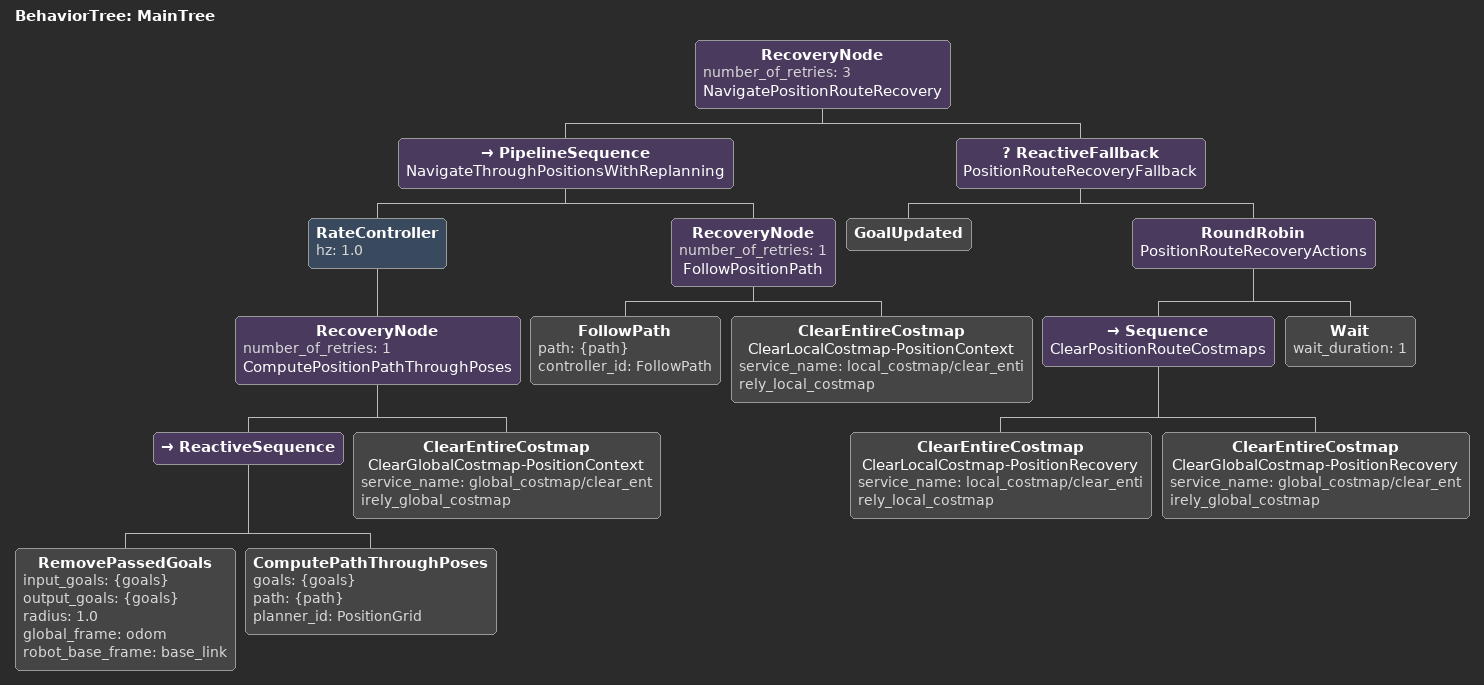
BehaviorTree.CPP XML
<root main_tree_to_execute="MainTree">
  <BehaviorTree ID="MainTree">
    <RecoveryNode number_of_retries="3" name="NavigatePositionRouteRecovery">
      <PipelineSequence name="NavigateThroughPositionsWithReplanning">
        <RateController hz="1.0">
          <RecoveryNode number_of_retries="1" name="ComputePositionPathThroughPoses">
            <ReactiveSequence>
              <RemovePassedGoals input_goals="{goals}" output_goals="{goals}"
                radius="1.0" global_frame="odom" robot_base_frame="base_link"/>
              <ComputePathThroughPoses goals="{goals}" path="{path}"
                planner_id="PositionGrid"/>
            </ReactiveSequence>
            <ClearEntireCostmap name="ClearGlobalCostmap-PositionContext"
              service_name="global_costmap/clear_entirely_global_costmap"/>
          </RecoveryNode>
        </RateController>
        <RecoveryNode number_of_retries="1" name="FollowPositionPath">
          <FollowPath path="{path}" controller_id="FollowPath"/>
          <ClearEntireCostmap name="ClearLocalCostmap-PositionContext"
            service_name="local_costmap/clear_entirely_local_costmap"/>
        </RecoveryNode>
      </PipelineSequence>
      <ReactiveFallback name="PositionRouteRecoveryFallback">
        <GoalUpdated/>
        <RoundRobin name="PositionRouteRecoveryActions">
          <Sequence name="ClearPositionRouteCostmaps">
            <ClearEntireCostmap name="ClearLocalCostmap-PositionRecovery"
              service_name="local_costmap/clear_entirely_local_costmap"/>
            <ClearEntireCostmap name="ClearGlobalCostmap-PositionRecovery"
              service_name="global_costmap/clear_entirely_global_costmap"/>
          </Sequence>
          <Wait wait_duration="1"/>
        </RoundRobin>
      </ReactiveFallback>
    </RecoveryNode>
  </BehaviorTree>
</root>
